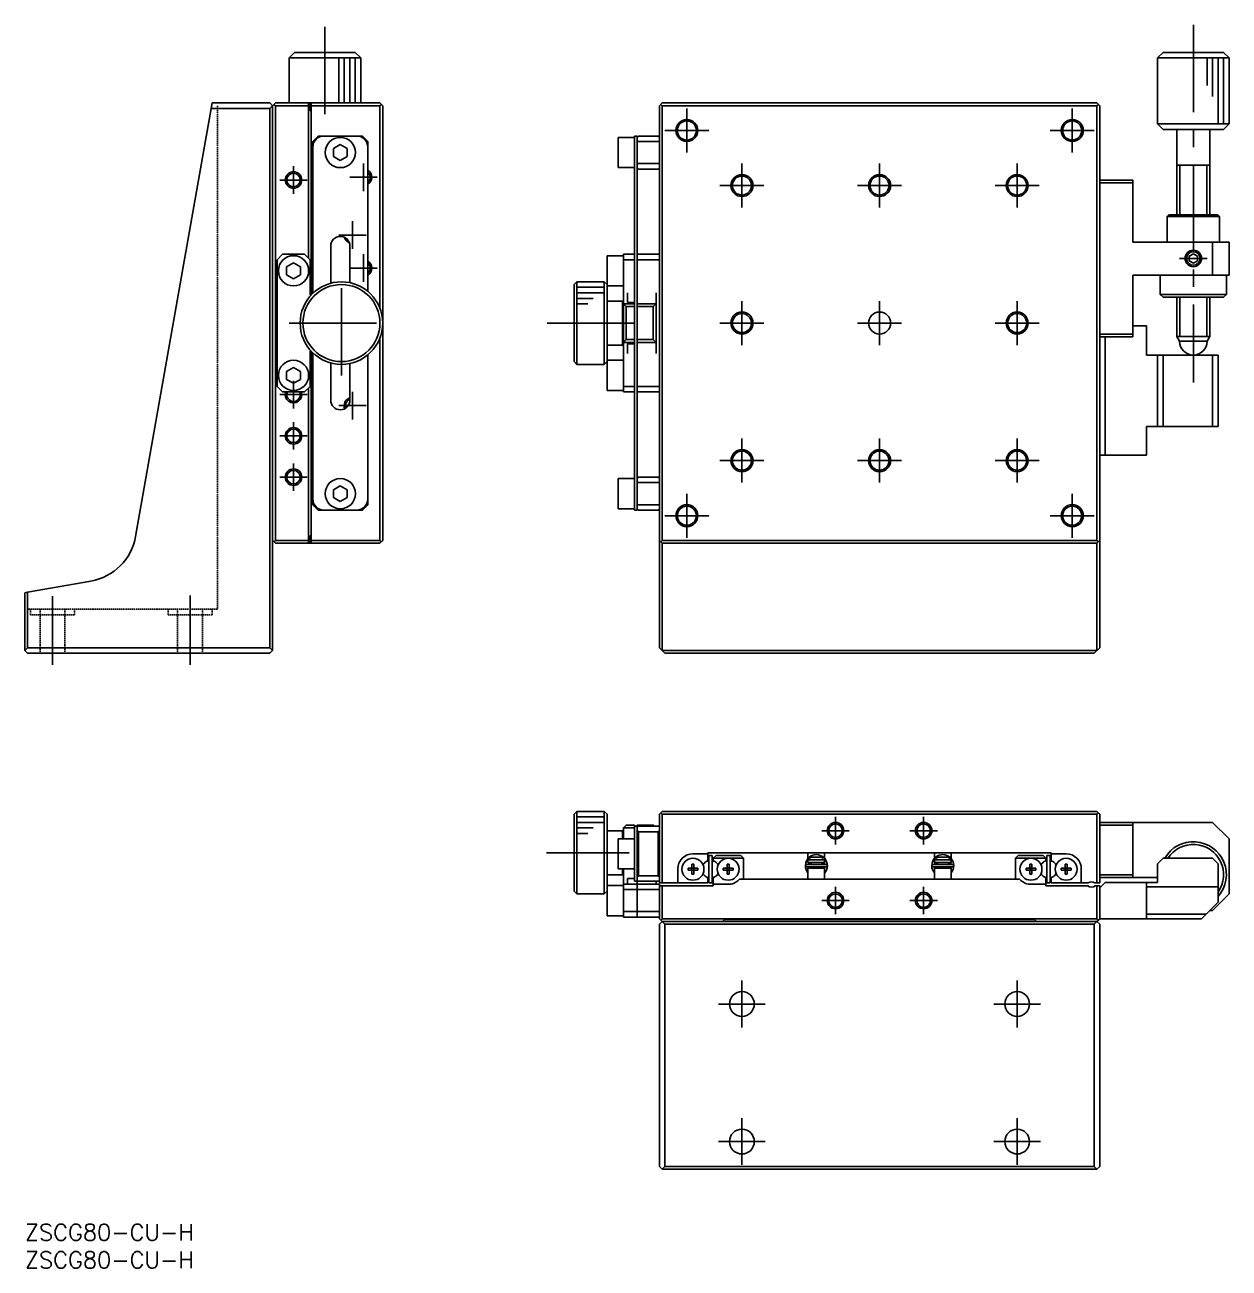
# Model space of a CAD drawing. Extents: x 0 to 486, y -8 to 348.
# Drawn here: x 0 to 218.8, y -8 to 217.9 of the extents above; entities that cross this region are included whole.
import ezdxf

# ---------------------------------------------------------------- set-up
doc = ezdxf.new("R2010")
doc.units = 0
doc.header["$LTSCALE"] = 0.5
doc.linetypes.add('CENTER', pattern=[50.8, 31.75, -6.35, 6.35, -6.35])
doc.linetypes.add('DASHED', pattern=[0.75, 0.5, -0.25])
for name, color, linetype in [('MSM_CENTER', 1, 'CENTER'), ('MSM_CONTINUOUS', 7, 'CONTINUOUS'), ('MSM_DASHED', 4, 'DASHED'), ('MSM_NARROW', 5, 'CONTINUOUS'), ('MSM_PART_NUMBER', 7, 'CONTINUOUS')]:
    doc.layers.add(name, color=color, linetype=linetype)
doc.styles.get("Standard").update_dxf_attribs({"font": 'txt.shx', "height": 1, "bigfont": 'bigfont.shx'})

# ---------------------------------------------------------------- blocks, each defined once
blk = doc.blocks.new('*U2')
at = {"layer": 'MSM_PART_NUMBER'}
blk.add_text('ZSCG80-CU-H', height=3, dxfattribs=at).set_placement((0, -3))
blk = doc.blocks.new('*U3')
at = {"layer": 'MSM_PART_NUMBER'}
blk.add_text('ZSCG80-CU-H', height=3, dxfattribs=at).set_placement((0, -8))

msp = doc.modelspace()

# ---------------------------------------------------------------- linework, layer by layer
at = {"layer": 'MSM_CENTER'}
for p, q in [((54.5, 217.613256), (54.5, 198.75)), ((212.25, 217.95), (212.25, 152.95)), ((120.25, 194.75), (120.25, 202.75)), ((190.25, 194.75), (190.25, 202.75)), ((116.25, 198.75), (124.25, 198.75)), ((186.25, 198.75), (194.25, 198.75)), ((48.8, 187.25), (48.8, 192.25)), ((61.5, 187.75), (61.5, 192.75)), ((130.25, 184.75), (130.25, 192.75)), ((155.25, 184.75), (155.25, 192.75)), ((180.25, 184.75), (180.25, 192.75)), ((59, 190.25), (64, 190.25)), ((46.3, 189.75), (51.3, 189.75)), ((126.25, 188.75), (134.25, 188.75)), ((151.25, 188.75), (159.25, 188.75)), ((176.25, 188.75), (184.25, 188.75)), ((59.5, 177.25), (59.5, 182.25)), ((57, 179.75), (62, 179.75)), ((61.5, 171.25), (61.5, 176.25)), ((209.75, 175.5), (214.75, 175.5)), ((57.5, 154.25), (57.5, 173.25)), ((59, 173.75), (64, 173.75)), ((130.25, 159.75), (130.25, 167.75)), ((155.25, 159.75), (155.25, 167.75)), ((180.25, 159.75), (180.25, 167.75)), ((48, 163.75), (67, 163.75)), ((110.75, 163.75), (94.75, 163.75)), ((126.25, 163.75), (134.25, 163.75)), ((151.25, 163.75), (159.25, 163.75)), ((176.25, 163.75), (184.25, 163.75)), ((48.8, 148.25), (48.8, 153.25)), ((46.3, 150.75), (51.3, 150.75)), ((59.5, 146.25), (59.5, 151.25)), ((57, 148.75), (62, 148.75)), ((48.8, 140.75), (48.8, 145.75)), ((46.3, 143.25), (51.3, 143.25)), ((130.25, 134.75), (130.25, 142.75)), ((155.25, 134.75), (155.25, 142.75)), ((180.25, 134.75), (180.25, 142.75)), ((48.8, 133.25), (48.8, 138.25)), ((126.25, 138.75), (134.25, 138.75)), ((151.25, 138.75), (159.25, 138.75)), ((176.25, 138.75), (184.25, 138.75)), ((46.3, 135.75), (51.3, 135.75)), ((120.25, 124.75), (120.25, 132.75)), ((190.25, 124.75), (190.25, 132.75)), ((116.25, 128.75), (124.25, 128.75)), ((186.25, 128.75), (194.25, 128.75)), ((5, 114.114556), (5, 101.661837)), ((30, 114.224359), (30, 101.661837)), ((147.25, 69), (147.25, 74)), ((163.25, 69), (163.25, 74)), ((144.75, 71.5), (149.75, 71.5)), ((160.75, 71.5), (165.75, 71.5)), ((94.75, 67.5), (109.75, 67.5)), ((147.25, 56.3), (147.25, 61.3)), ((163.25, 56.3), (163.25, 61.3)), ((144.75, 58.8), (149.75, 58.8)), ((160.75, 58.8), (165.75, 58.8)), ((130.25, 35.75), (130.25, 44.25)), ((180.25, 35.75), (180.25, 44.25)), ((126, 40), (134.5, 40)), ((176, 40), (184.5, 40)), ((130.25, 10.75), (130.25, 19.25)), ((180.25, 10.75), (180.25, 19.25)), ((126, 15), (134.5, 15)), ((176, 15), (184.5, 15))]:
    msp.add_line(p, q, dxfattribs=at)
at = {"layer": 'MSM_CONTINUOUS'}
for p, q in [((49, 212.95), (48, 211.95)), ((49, 212.95), (60, 212.95)), ((61, 211.95), (60, 212.95)), ((206.75, 212.95), (205.75, 211.95)), ((206.75, 212.95), (217.75, 212.95)), ((218.75, 211.95), (217.75, 212.95)), ((61, 211.95), (48, 211.95)), ((48, 211.95), (48, 203.75)), ((61, 203.75), (61, 211.95)), ((218.75, 211.95), (205.75, 211.95)), ((205.75, 211.95), (205.75, 199.95)), ((218.75, 199.95), (218.75, 211.95)), ((33.823673, 202.75), (34, 203.75)), ((34, 203.75), (44.5, 203.75)), ((45, 203.25), (44.5, 203.75)), ((44.5, 202.75), (45.5, 203.75)), ((45.25, 203.5), (45.5, 203.25)), ((45.5, 203.75), (64.5, 203.75)), ((51.5, 175.55), (51.5, 203.75)), ((51.8, 203.75), (51.8, 202.35)), ((52, 203.75), (52, 168.84902)), ((64.5, 203.75), (65, 203.25)), ((64.75, 203.5), (64.5, 203.25)), ((115.75, 203.75), (115.25, 203.25)), ((115.75, 203.25), (115.5, 203.5)), ((115.75, 203.75), (194.75, 203.75)), ((195.25, 203.25), (194.75, 203.75)), ((194.75, 203.25), (195, 203.5)), ((20.110244, 124.977281), (33.823673, 202.75)), ((44.5, 202.75), (33.823673, 202.75)), ((44.5, 104.75), (44.5, 202.75)), ((45, 203.25), (45, 104.25)), ((45.5, 203.25), (45.5, 124.25)), ((51.5, 203.25), (45.5, 203.25)), ((52, 202.35), (51.8, 202.35)), ((64.5, 203.25), (52, 203.25)), ((64.5, 166.442582), (64.5, 203.25)), ((65, 203.25), (65, 124.25)), ((115.25, 104.75), (115.25, 203.25)), ((115.75, 203.25), (115.75, 124.25)), ((194.75, 203.25), (115.75, 203.25)), ((194.75, 124.25), (194.75, 203.25)), ((195.25, 203.25), (195.25, 104.75)), ((205.75, 199.95), (218.75, 199.95)), ((205.75, 199.95), (206.75, 198.95)), ((217.75, 198.95), (206.75, 198.95)), ((209.25, 198.95), (209.25, 183.45002)), ((215.25, 183.45002), (215.25, 198.95)), ((217.75, 198.95), (218.75, 199.95)), ((53.1, 197.55), (52.3, 196.75)), ((52.3, 169.154628), (52.3, 196.75)), ((53.1, 197.55), (53.3, 197.75)), ((53.42822, 197.55), (53.1, 197.55)), ((53.3, 197.75), (61.3, 197.75)), ((61.5, 197.55), (61.17178, 197.55)), ((61.3, 197.75), (61.5, 197.55)), ((62.3, 196.75), (61.5, 197.55)), ((62.3, 196.75), (62.3, 169.512812)), ((107.75, 197.5), (107.75, 192)), ((110.75, 197.5), (107.75, 197.5)), ((110.75, 197.75), (111.25, 197.75)), ((110.75, 129.75), (110.75, 197.75)), ((111.45, 197.75), (111.25, 197.55)), ((111.25, 197.75), (111.25, 129.75)), ((115.25, 196.75), (111.25, 196.75)), ((111.45, 197.75), (115.05, 197.75)), ((115.25, 197.55), (115.05, 197.75)), ((56.05, 195.471688), (57.3, 196.193376)), ((56.05, 194.028312), (56.05, 195.471688)), ((58.55, 195.471688), (57.3, 196.193376)), ((58.55, 195.471688), (58.55, 194.028312)), ((57.3, 193.306624), (56.05, 194.028312)), ((57.3, 193.306624), (58.55, 194.028312)), ((111.25, 192.75), (115.25, 192.75)), ((215.250005, 192.45), (209.249995, 192.45)), ((107.75, 192), (110.75, 192)), ((111.25, 191.95), (111.45, 191.75)), ((115.05, 191.75), (111.45, 191.75)), ((115.05, 191.75), (115.25, 191.95)), ((195.25, 189.75), (201.25, 189.75)), ((201.25, 189.25), (195.25, 189.25)), ((201.25, 189.75), (201.25, 178.45)), ((207.8, 183.45), (207.5, 183.15)), ((217, 183.15), (207.5, 183.15)), ((207.5, 183.15), (207.5, 178.45)), ((207.8, 183.45), (216.7, 183.45)), ((217, 183.15), (216.7, 183.45)), ((217, 178.45), (217, 183.15)), ((46.8, 176.25), (45.8, 175.25)), ((46.8, 176.25), (50.8, 176.25)), ((51.8, 175.25), (50.8, 176.25)), ((55.55, 170.992065), (55.55, 177.75)), ((59.05, 177.75), (59.05, 171.088086)), ((108.75, 176.25), (110.75, 176.25)), ((108.75, 151.25), (108.75, 176.25)), ((111.25, 176.25), (115.25, 176.25)), ((201.25, 178.45), (218.75, 178.45)), ((211.5, 175.933013), (212.25, 176.366026)), ((212.25, 176.366026), (213, 175.933013)), ((215.75, 172.45), (215.75, 178.45)), ((218.75, 178.45), (218.75, 172.45)), ((45.8, 152.25), (45.8, 175.25)), ((47.55, 173.971688), (48.8, 174.693376)), ((48.8, 174.693376), (50.05, 173.971688)), ((51.8, 169.25), (51.8, 175.25)), ((105.75, 176), (105.75, 151.5)), ((108.75, 176), (105.75, 176)), ((110.75, 175.25), (108.75, 175.25)), ((115.25, 175.25), (111.25, 175.25)), ((211.5, 175.066988), (211.5, 175.933013)), ((212.25, 174.633975), (211.5, 175.066988)), ((213, 175.066988), (212.25, 174.633975)), ((213, 175.933013), (213, 175.066988)), ((47.55, 172.528312), (47.55, 173.971688)), ((48.8, 171.806624), (47.55, 172.528312)), ((48.8, 171.806624), (50.05, 172.528312)), ((50.05, 173.971688), (50.05, 172.528312)), ((218.75, 172.45), (201.25, 172.45)), ((201.25, 172.45), (201.25, 161.25)), ((206.25, 172.45), (206.25, 168.95)), ((218.25, 168.95), (218.25, 172.45)), ((100.25, 171.25), (99.75, 170.75)), ((99.75, 156.75), (99.75, 170.75)), ((100.25, 171.25), (100.25, 156.25)), ((105.25, 171.25), (100.25, 171.25)), ((105.25, 156.25), (105.25, 171.25)), ((105.75, 170.75), (105.25, 171.25)), ((105.75, 170.5), (108.75, 170.5)), ((108.55, 167.75), (105.75, 167.75)), ((108.55, 159.75), (108.55, 167.75)), ((108.75, 167.55), (108.55, 167.75)), ((108.75, 167.25), (109.25, 166.75)), ((108.75, 167.25), (110.75, 167.25)), ((109.45, 169.25), (109.45, 167.517949)), ((110.75, 167.517949), (109.45, 167.517949)), ((111.25, 167.25), (114.65, 167.25)), ((114.15, 166.75), (114.65, 167.25)), ((114.65, 169.25), (114.65, 158.25)), ((206.25, 168.95), (218.25, 168.95)), ((206.25, 168.95), (206.75, 168.45)), ((217.75, 168.45), (206.75, 168.45)), ((209.25, 168.449981), (209.25, 161.316026)), ((215.25, 161.316026), (215.25, 168.449981)), ((217.75, 168.45), (218.25, 168.95)), ((109.25, 166.75), (109.25, 160.75)), ((110.75, 166.75), (109.25, 166.75)), ((114.15, 166.75), (111.25, 166.75)), ((114.15, 160.75), (114.15, 166.75)), ((201.25, 163.25), (203.75, 163.25)), ((203.75, 163.25), (203.75, 157.95)), ((64.5, 124.25), (64.5, 161.057418)), ((108.75, 160.25), (109.25, 160.75)), ((109.25, 160.75), (110.75, 160.75)), ((111.25, 160.75), (114.15, 160.75)), ((114.15, 160.75), (114.65, 160.25)), ((195.25, 161.75), (201.25, 161.75)), ((201.25, 161.25), (195.25, 161.25)), ((196.25, 161.25), (196.25, 139.75)), ((209.25, 161.316026), (215.25, 161.316026)), ((209.25, 161.316026), (209.75, 160.45)), ((214.75, 160.45), (209.75, 160.45)), ((214.75, 160.45), (215.25, 161.316026)), ((51.8, 152.25), (51.8, 158.25)), ((52, 123.75), (52, 158.65098)), ((52.3, 130.75), (52.3, 158.345372)), ((105.75, 159.75), (108.55, 159.75)), ((108.55, 159.75), (108.75, 159.95)), ((110.75, 160.25), (108.75, 160.25)), ((109.45, 159.982051), (110.75, 159.982051)), ((109.45, 159.982051), (109.45, 158.25)), ((114.65, 160.25), (111.25, 160.25)), ((55.55, 149.75), (55.55, 156.507935)), ((59.05, 156.411914), (59.05, 149.75)), ((62.3, 157.987188), (62.3, 130.75)), ((99.75, 156.75), (100.25, 156.25)), ((100.25, 156.25), (105.25, 156.25)), ((105.25, 156.25), (105.75, 156.75)), ((108.75, 157), (105.75, 157)), ((203.75, 157.95), (216.75, 157.95)), ((205.75, 144.95), (205.75, 157.95)), ((206.75, 157.95), (206.75, 144.95)), ((215.75, 144.95), (215.75, 157.95)), ((216.75, 157.95), (216.75, 144.95)), ((47.55, 154.971688), (48.8, 155.693376)), ((47.55, 153.528312), (47.55, 154.971688)), ((48.8, 155.693376), (50.05, 154.971688)), ((50.05, 154.971688), (50.05, 153.528312)), ((45.8, 152.25), (46.8, 151.25)), ((48.8, 152.806624), (47.55, 153.528312)), ((50.05, 153.528312), (48.8, 152.806624)), ((50.8, 151.25), (51.8, 152.25)), ((51.5, 151.95), (51.5, 123.75)), ((105.75, 151.5), (108.75, 151.5)), ((108.75, 152.25), (110.75, 152.25)), ((111.25, 152.25), (115.25, 152.25)), ((50.8, 151.25), (46.8, 151.25)), ((110.75, 151.25), (108.75, 151.25)), ((115.25, 151.25), (111.25, 151.25)), ((203.75, 144.95), (203.75, 139.75)), ((216.75, 144.95), (203.75, 144.95)), ((203.75, 139.75), (195.25, 139.75)), ((111.45, 135.75), (111.25, 135.55)), ((111.45, 135.75), (115.05, 135.75)), ((115.25, 135.55), (115.05, 135.75)), ((56.05, 133.471688), (57.3, 134.193376)), ((56.05, 132.028312), (56.05, 133.471688)), ((58.55, 133.471688), (57.3, 134.193376)), ((58.55, 133.471688), (58.55, 132.028312)), ((107.75, 135.5), (107.75, 130)), ((110.75, 135.5), (107.75, 135.5)), ((115.25, 134.75), (111.25, 134.75)), ((57.3, 131.306624), (56.05, 132.028312)), ((57.3, 131.306624), (58.55, 132.028312)), ((52.3, 130.75), (53.1, 129.95)), ((53.1, 129.95), (53.42822, 129.95)), ((53.3, 129.75), (53.1, 129.95)), ((61.3, 129.75), (53.3, 129.75)), ((61.17178, 129.95), (61.5, 129.95)), ((61.5, 129.95), (61.3, 129.75)), ((61.5, 129.95), (62.3, 130.75)), ((107.75, 130), (110.75, 130)), ((111.25, 129.75), (110.75, 129.75)), ((111.25, 130.75), (115.25, 130.75)), ((111.25, 129.95), (111.45, 129.75)), ((115.05, 129.75), (111.45, 129.75)), ((115.05, 129.75), (115.25, 129.95)), ((51.8, 123.75), (51.8, 125.15)), ((52, 125.15), (51.8, 125.15)), ((45.5, 123.75), (45, 124.25)), ((45.5, 124.25), (45.25, 124)), ((45.5, 124.25), (51.5, 124.25)), ((64.5, 123.75), (45.5, 123.75)), ((52, 124.25), (64.5, 124.25)), ((64.5, 124.25), (64.75, 124)), ((65, 124.25), (64.5, 123.75)), ((115.25, 124.25), (115.75, 123.75)), ((115.5, 124), (115.75, 124.25)), ((115.75, 124.25), (194.75, 124.25)), ((194.75, 123.75), (115.75, 123.75)), ((115.75, 123.75), (115.75, 104.25)), ((195, 124), (194.75, 124.25)), ((194.75, 123.75), (195.25, 124.25)), ((194.75, 104.25), (194.75, 123.75)), ((0.5, 114.838163), (11.998649, 116.865685)), ((0, 114.75), (0.5, 114.838163)), ((0, 104.25), (0, 114.75)), ((0.5, 114.838163), (0.5, 104.75)), ((0.5, 104.75), (0, 104.25)), ((0, 104.25), (0.5, 103.75)), ((0.5, 104.75), (44.5, 104.75)), ((45, 104.25), (44.5, 104.75)), ((44.5, 103.75), (45, 104.25)), ((116.25, 103.75), (115.25, 104.75)), ((115.75, 104.25), (194.75, 104.25)), ((195.25, 104.75), (194.25, 103.75)), ((44.5, 103.75), (0.5, 103.75)), ((194.25, 103.75), (116.25, 103.75)), ((100.25, 75), (99.75, 74.5)), ((100.25, 75), (100.25, 60)), ((105.25, 75), (100.25, 75)), ((105.25, 60), (105.25, 75)), ((105.75, 74.5), (105.25, 75)), ((115.25, 74.5), (115.75, 75)), ((115.5, 74.75), (115.75, 74.5)), ((115.75, 75), (194.75, 75)), ((195.25, 74.5), (194.75, 75)), ((194.75, 74.5), (195, 74.75)), ((99.75, 60.5), (99.75, 74.5)), ((105.75, 74.5), (105.75, 56.05)), ((108.75, 72), (109.25, 72.5)), ((109.25, 72.5), (110.75, 72.5)), ((110.75, 62.3), (110.75, 72.5)), ((111.25, 72.5), (111.25, 55.8)), ((111.25, 72.5), (114.15, 72.5)), ((114.15, 72.5), (114.35, 72.3)), ((115.25, 62), (115.25, 74.5)), ((115.75, 74.5), (115.75, 62)), ((194.75, 74.5), (115.75, 74.5)), ((194.75, 62), (194.75, 74.5)), ((195.25, 74.5), (195.25, 62)), ((195.25, 73), (215.75, 73)), ((201.25, 72.5), (195.25, 72.5)), ((201.25, 73), (201.25, 63)), ((218.75, 70), (215.75, 73)), ((108.55, 71.5), (105.75, 71.5)), ((107.75, 70.05), (107.75, 64.55)), ((110.75, 70.05), (107.75, 70.05)), ((108.55, 70.05), (108.55, 71.5)), ((108.75, 71.3), (108.55, 71.5)), ((110.75, 72), (108.75, 72)), ((108.75, 70.05), (108.75, 72)), ((110.75, 72.3), (115.25, 72.3)), ((111.25, 71.5), (111.45, 71.3)), ((111.45, 71.3), (111.45, 63.3)), ((115.05, 71.3), (111.45, 71.3)), ((115.05, 71.3), (115.25, 71.5)), ((115.05, 63.3), (115.05, 71.3)), ((218.75, 70), (218.75, 60)), ((124.05, 67.3), (121.35, 67.3)), ((123.75625, 65.874815), (124.05, 66.044412)), ((124.05, 67.5), (186.45, 67.5)), ((124.05, 66.044412), (124.05, 67.5)), ((124.25, 62), (124.25, 67)), ((124.85, 67), (124.25, 67)), ((124.85, 62), (124.85, 67)), ((124.850002, 66.15), (124.850002, 62.85)), ((125.05, 66.5), (125.55, 67)), ((125.05, 66.5), (125.05, 66.044412)), ((130.55, 66.5), (125.05, 66.5)), ((125.05, 66.044412), (125.34375, 65.874815)), ((125.55, 67), (130.05, 67)), ((130.05, 67), (130.55, 66.5)), ((130.55, 62.7), (130.55, 66.5)), ((141.904587, 65.865409), (141.770838, 65.174163)), ((141.869677, 65.676034), (141.86882, 65.640295)), ((141.86882, 65.640295), (141.869748, 65.604558)), ((141.872318, 65.711689), (141.869677, 65.676034)), ((141.869748, 65.604558), (141.87246, 65.56891)), ((141.876738, 65.747172), (141.872318, 65.711689)), ((141.87246, 65.56891), (141.876949, 65.53344)), ((141.882925, 65.782397), (141.876738, 65.747172)), ((141.876949, 65.53344), (141.883205, 65.498233)), ((141.890866, 65.817276), (141.882925, 65.782397)), ((141.900541, 65.851725), (141.890866, 65.817276)), ((141.911927, 65.885656), (141.900541, 65.851725)), ((141.924264, 65.917243), (141.911927, 65.885656)), ((141.929091, 65.92602), (141.920799, 65.906149)), ((141.924761, 65.918096), (141.924264, 65.917243)), ((141.930146, 65.920714), (141.924761, 65.918096)), ((141.929068, 65.926138), (142.185626, 65.84982)), ((141.94359, 65.959366), (141.929091, 65.92602)), ((141.934841, 65.921198), (141.930146, 65.920714)), ((141.940811, 65.921094), (141.934841, 65.921198)), ((141.948017, 65.920404), (141.940811, 65.921094)), ((141.956412, 65.919132), (141.948017, 65.920404)), ((141.965942, 65.917287), (141.956412, 65.919132)), ((141.976546, 65.914879), (141.965942, 65.917287)), ((141.988154, 65.911926), (141.976546, 65.914879)), ((142.000691, 65.908446), (141.988154, 65.911926)), ((142.014077, 65.904461), (142.000691, 65.908446)), ((142.028225, 65.899997), (142.014077, 65.904461)), ((142.043043, 65.895084), (142.028225, 65.899997)), ((142.058436, 65.889752), (142.043043, 65.895084)), ((142.074304, 65.884037), (142.058436, 65.889752)), ((142.090544, 65.877975), (142.074304, 65.884037)), ((142.107051, 65.871606), (142.090544, 65.877975)), ((142.123718, 65.86497), (142.107051, 65.871606)), ((142.140439, 65.858112), (142.123718, 65.86497)), ((142.157103, 65.851074), (142.140439, 65.858112)), ((142.173605, 65.843903), (142.157103, 65.851074)), ((142.189836, 65.836645), (142.173605, 65.843903)), ((142.185626, 65.84982), (142.250019, 65.81864)), ((142.205692, 65.829347), (142.189836, 65.836645)), ((142.22107, 65.822056), (142.205692, 65.829347)), ((142.235872, 65.81482), (142.22107, 65.822056)), ((142.25, 65.807684), (142.235872, 65.81482)), ((142.25, 67.5), (142.25, 66.444331)), ((145.25, 66.2), (142.25, 66.2)), ((142.25, 66.2), (142.25, 65.7)), ((142.25, 65.7), (145.25, 65.7)), ((142.304317, 66.2), (142.833485, 66.7)), ((142.318851, 65.645132), (142.319413, 65.658754)), ((142.318989, 65.631503), (142.318851, 65.645132)), ((142.319826, 65.617903), (142.318989, 65.631503)), ((142.319413, 65.658754), (142.320673, 65.672332)), ((142.321358, 65.60437), (142.319826, 65.617903)), ((142.320673, 65.672332), (142.322628, 65.685829)), ((142.32358, 65.590938), (142.321358, 65.60437)), ((142.322628, 65.685829), (142.325273, 65.699208)), ((142.326483, 65.577644), (142.32358, 65.590938)), ((142.325273, 65.699208), (142.325453, 65.700004)), ((142.33006, 65.564523), (142.326483, 65.577644)), ((142.334297, 65.551608), (142.33006, 65.564523)), ((142.339183, 65.538932), (142.334297, 65.551608)), ((142.344701, 65.526528), (142.339183, 65.538932)), ((142.350835, 65.514425), (142.344701, 65.526528)), ((142.75, 65.7), (142.75, 65.370506)), ((142.833485, 66.7), (144.666515, 66.7)), ((144.666515, 66.7), (145.195683, 66.2)), ((144.75, 65.370506), (144.75, 65.7)), ((145.196237, 65.531264), (145.190314, 65.518997)), ((145.201531, 65.54382), (145.196237, 65.531264)), ((145.20618, 65.556634), (145.201531, 65.54382)), ((145.210171, 65.569671), (145.20618, 65.556634)), ((145.213491, 65.582897), (145.210171, 65.569671)), ((145.213286, 65.700016), (145.215139, 65.69119)), ((145.21613, 65.596277), (145.213491, 65.582897)), ((145.215139, 65.69119), (145.217368, 65.677754)), ((145.21808, 65.609775), (145.21613, 65.596277)), ((145.217368, 65.677754), (145.218907, 65.664216)), ((145.217546, 65.700031), (145.303989, 65.370523)), ((145.219335, 65.623354), (145.21808, 65.609775)), ((145.218907, 65.664216), (145.219749, 65.650612)), ((145.219892, 65.636979), (145.219335, 65.623354)), ((145.219749, 65.650612), (145.219892, 65.636979)), ((145.25, 66.488251), (145.25, 67.5)), ((145.25, 65.7), (145.25, 66.2)), ((145.613551, 65.916771), (145.600598, 65.947029)), ((145.635113, 65.8615), (145.614478, 65.917243)), ((164.866904, 65.874638), (164.733155, 65.183391)), ((164.831993, 65.685263), (164.831136, 65.649523)), ((164.831136, 65.649523), (164.832065, 65.613786)), ((164.834635, 65.720918), (164.831993, 65.685263)), ((164.832065, 65.613786), (164.834777, 65.578139)), ((164.839054, 65.756401), (164.834635, 65.720918)), ((164.834777, 65.578139), (164.839266, 65.542669)), ((164.845242, 65.791625), (164.839054, 65.756401)), ((164.839266, 65.542669), (164.845521, 65.507462)), ((164.853182, 65.826504), (164.845242, 65.791625)), ((164.862857, 65.860953), (164.853182, 65.826504)), ((164.874243, 65.894885), (164.862857, 65.860953)), ((164.88658, 65.926472), (164.874243, 65.894885)), ((164.887077, 65.927325), (164.88658, 65.926472)), ((164.892664, 65.92998), (164.887077, 65.927325)), ((164.905907, 65.968594), (164.88875, 65.928946)), ((164.891385, 65.935367), (165.147942, 65.859048)), ((164.897226, 65.930428), (164.892664, 65.92998)), ((164.90297, 65.930332), (164.897226, 65.930428)), ((164.909862, 65.929691), (164.90297, 65.930332)), ((164.91786, 65.92851), (164.909862, 65.929691)), ((164.926916, 65.926796), (164.91786, 65.92851)), ((164.936976, 65.924559), (164.926916, 65.926796)), ((164.94798, 65.921812), (164.936976, 65.924559)), ((164.959861, 65.918573), (164.94798, 65.921812)), ((164.972548, 65.91486), (164.959861, 65.918573)), ((164.985965, 65.910695), (164.972548, 65.91486)), ((165.000032, 65.906105), (164.985965, 65.910695)), ((165.014663, 65.901116), (165.000032, 65.906105)), ((165.029772, 65.895758), (165.014663, 65.901116)), ((165.045268, 65.890063), (165.029772, 65.895758)), ((165.061057, 65.884067), (165.045268, 65.890063)), ((165.077044, 65.877803), (165.061057, 65.884067)), ((165.093135, 65.871311), (165.077044, 65.877803)), ((165.109232, 65.864629), (165.093135, 65.871311)), ((165.125238, 65.857798), (165.109232, 65.864629)), ((165.141058, 65.850857), (165.125238, 65.857798)), ((165.156596, 65.84385), (165.141058, 65.850857)), ((165.147942, 65.859048), (165.250019, 65.80691)), ((165.17176, 65.836817), (165.156596, 65.84385)), ((165.186457, 65.829802), (165.17176, 65.836817)), ((165.200601, 65.822846), (165.186457, 65.829802)), ((165.214106, 65.815991), (165.200601, 65.822846)), ((165.226892, 65.809279), (165.214106, 65.815991)), ((165.23888, 65.802748), (165.226892, 65.809279)), ((165.25, 65.79644), (165.23888, 65.802748)), ((165.25, 67.5), (165.25, 66.496318)), ((168.25, 66.2), (165.25, 66.2)), ((165.25, 66.2), (165.25, 65.7)), ((165.25, 65.7), (168.25, 65.7)), ((165.281168, 65.654361), (165.281729, 65.667983)), ((165.281306, 65.640732), (165.281168, 65.654361)), ((165.282143, 65.627132), (165.281306, 65.640732)), ((165.281729, 65.667983), (165.282989, 65.68156)), ((165.283674, 65.613598), (165.282143, 65.627132)), ((165.282989, 65.68156), (165.284945, 65.695057)), ((165.285896, 65.600167), (165.283674, 65.613598)), ((165.284945, 65.695057), (165.285842, 65.700015)), ((165.2888, 65.586873), (165.285896, 65.600167)), ((165.292376, 65.573751), (165.2888, 65.586873)), ((165.296614, 65.560836), (165.292376, 65.573751)), ((165.301499, 65.548161), (165.296614, 65.560836)), ((165.307017, 65.535756), (165.301499, 65.548161)), ((165.304317, 66.2), (165.833485, 66.7)), ((165.313152, 65.523654), (165.307017, 65.535756)), ((165.75, 65.7), (165.75, 65.379734)), ((165.833485, 66.7), (167.666515, 66.7)), ((167.666515, 66.7), (168.195683, 66.2)), ((167.75, 65.379734), (167.75, 65.7)), ((168.152631, 65.528226), (168.146097, 65.516279)), ((168.158553, 65.540493), (168.152631, 65.528226)), ((168.163847, 65.553049), (168.158553, 65.540493)), ((168.168497, 65.565862), (168.163847, 65.553049)), ((168.172487, 65.578899), (168.168497, 65.565862)), ((168.175807, 65.592125), (168.172487, 65.578899)), ((168.178446, 65.605505), (168.175807, 65.592125)), ((168.177536, 65.700002), (168.179685, 65.686982)), ((168.180396, 65.619003), (168.178446, 65.605505)), ((168.179685, 65.686982), (168.181223, 65.673444)), ((168.181652, 65.632583), (168.180396, 65.619003)), ((168.181223, 65.673444), (168.182065, 65.65984)), ((168.182208, 65.646208), (168.181652, 65.632583)), ((168.182065, 65.65984), (168.182208, 65.646208)), ((168.183344, 65.700086), (168.266306, 65.379752)), ((168.25, 66.454798), (168.25, 67.5)), ((168.25, 65.7), (168.25, 66.2)), ((168.575868, 65.926), (168.562915, 65.956258)), ((168.57259, 65.931506), (168.572019, 65.935138)), ((168.59743, 65.870729), (168.576795, 65.926472)), ((179.95, 66.5), (180.45, 67)), ((179.95, 62.7), (179.95, 66.5)), ((185.45, 66.5), (179.95, 66.5)), ((180.45, 67), (184.95, 67)), ((184.95, 67), (185.45, 66.5)), ((185.45, 66.044412), (185.15625, 65.874815)), ((185.45, 66.5), (185.45, 66.044412)), ((185.649998, 66.15), (185.649998, 62.85)), ((185.65, 62), (185.65, 67)), ((185.65, 67), (186.25, 67)), ((186.25, 62), (186.25, 67)), ((186.45, 66.044412), (186.45, 67.5)), ((186.45, 67.3), (189.15, 67.3)), ((186.74375, 65.874815), (186.45, 66.044412)), ((206.75, 66.5), (205.75, 65.5)), ((206.75, 66.5), (215.75, 66.5)), ((216.75, 65.5), (215.75, 66.5)), ((105.75, 63.5), (108.55, 63.5)), ((107.75, 64.55), (110.75, 64.55)), ((108.55, 63.5), (108.55, 64.55)), ((108.55, 63.5), (108.75, 63.7)), ((108.75, 55.8), (108.75, 64.55)), ((111.45, 63.3), (111.25, 63.1)), ((111.45, 63.3), (115.05, 63.3)), ((115.25, 63.1), (115.05, 63.3)), ((118.6, 64.55), (118.6, 62)), ((120.463639, 64.32), (120.463639, 64.68)), ((120.463639, 64.68), (121.17, 64.68)), ((121.17, 64.32), (120.463639, 64.32)), ((121.17, 65.386361), (121.53, 65.386361)), ((121.17, 64.68), (121.17, 65.386361)), ((121.180372, 64.669628), (121.17, 64.68)), ((121.180372, 64.330372), (121.17, 64.32)), ((121.17, 63.613639), (121.17, 64.32)), ((121.53, 63.613639), (121.17, 63.613639)), ((121.180372, 64.330372), (121.180372, 64.669628)), ((121.180372, 64.669628), (121.519628, 64.669628)), ((121.519628, 64.330372), (121.180372, 64.330372)), ((121.519628, 64.669628), (121.53, 64.68)), ((121.519628, 64.669628), (121.519628, 64.330372)), ((121.519628, 64.330372), (121.53, 64.32)), ((121.53, 65.386361), (121.53, 64.68)), ((121.53, 64.68), (122.236361, 64.68)), ((121.53, 64.32), (121.53, 63.613639)), ((122.236361, 64.32), (121.53, 64.32)), ((122.236361, 64.68), (122.236361, 64.32)), ((126.863639, 64.32), (126.863639, 64.68)), ((126.863639, 64.68), (127.57, 64.68)), ((127.57, 64.32), (126.863639, 64.32)), ((127.57, 65.386361), (127.93, 65.386361)), ((127.57, 64.68), (127.57, 65.386361)), ((127.580372, 64.669628), (127.57, 64.68)), ((127.580372, 64.330372), (127.57, 64.32)), ((127.57, 63.613639), (127.57, 64.32)), ((127.93, 63.613639), (127.57, 63.613639)), ((127.580372, 64.330372), (127.580372, 64.669628)), ((127.580372, 64.669628), (127.919628, 64.669628)), ((127.919628, 64.330372), (127.580372, 64.330372)), ((127.919628, 64.669628), (127.93, 64.68)), ((127.919628, 64.669628), (127.919628, 64.330372)), ((127.919628, 64.330372), (127.93, 64.32)), ((127.93, 65.386361), (127.93, 64.68)), ((127.93, 64.68), (128.636361, 64.68)), ((127.93, 64.32), (127.93, 63.613639)), ((128.636361, 64.32), (127.93, 64.32)), ((128.636361, 64.68), (128.636361, 64.32)), ((141.883205, 65.498233), (141.891211, 65.463376)), ((141.891211, 65.463376), (141.900948, 65.428954)), ((141.900948, 65.428954), (141.912394, 65.395051)), ((141.912394, 65.395051), (141.925521, 65.36175)), ((141.925521, 65.36175), (141.926299, 65.359919)), ((145.544371, 65.370506), (141.994371, 65.370506)), ((141.994371, 64.920506), (145.544371, 64.920506)), ((142.283984, 64.699949), (142.234766, 64.920454)), ((145.25, 64.7), (142.25, 64.7)), ((142.25, 64.7), (142.25, 62.7)), ((142.357568, 65.502655), (142.350835, 65.514425)), ((142.364879, 65.491244), (142.357568, 65.502655)), ((142.358855, 65.5), (142.75, 65.5)), ((142.372749, 65.48022), (142.364879, 65.491244)), ((142.381155, 65.469609), (142.372749, 65.48022)), ((142.390075, 65.459434), (142.381155, 65.469609)), ((142.399484, 65.44972), (142.390075, 65.459434)), ((142.409359, 65.440487), (142.399484, 65.44972)), ((142.419673, 65.431756), (142.409359, 65.440487)), ((142.4304, 65.423546), (142.419673, 65.431756)), ((142.441515, 65.415875), (142.4304, 65.423546)), ((142.452988, 65.408759), (142.441515, 65.415875)), ((142.464794, 65.402213), (142.452988, 65.408759)), ((142.476902, 65.396251), (142.464794, 65.402213)), ((142.489284, 65.390885), (142.476902, 65.396251)), ((142.501911, 65.386126), (142.489284, 65.390885)), ((142.514753, 65.381986), (142.501911, 65.386126)), ((142.527781, 65.378471), (142.514753, 65.381986)), ((142.540963, 65.37559), (142.527781, 65.378471)), ((142.554271, 65.373349), (142.540963, 65.37559)), ((142.567672, 65.371752), (142.554271, 65.373349)), ((142.581137, 65.370804), (142.567672, 65.371752)), ((142.593923, 65.370506), (142.581137, 65.370804)), ((142.75, 64.920506), (142.75, 64.7)), ((144.75, 65.5), (145.179668, 65.5)), ((144.75, 64.7), (144.75, 64.920506)), ((144.948374, 65.37053), (144.944819, 65.370506)), ((144.961866, 65.371034), (144.948374, 65.37053)), ((144.97532, 65.372188), (144.961866, 65.371034)), ((144.988706, 65.373991), (144.97532, 65.372188)), ((145.001993, 65.376439), (144.988706, 65.373991)), ((145.01515, 65.379527), (145.001993, 65.376439)), ((145.028145, 65.383251), (145.01515, 65.379527)), ((145.040949, 65.387602), (145.028145, 65.383251)), ((145.053531, 65.392571), (145.040949, 65.387602)), ((145.065862, 65.39815), (145.053531, 65.392571)), ((145.07791, 65.404326), (145.065862, 65.39815)), ((145.089646, 65.411087), (145.07791, 65.404326)), ((145.101043, 65.418419), (145.089646, 65.411087)), ((145.11207, 65.426305), (145.101043, 65.418419)), ((145.1227, 65.434731), (145.11207, 65.426305)), ((145.132905, 65.443676), (145.1227, 65.434731)), ((145.142659, 65.453121), (145.132905, 65.443676)), ((145.151935, 65.463045), (145.142659, 65.453121)), ((145.160709, 65.473425), (145.151935, 65.463045)), ((145.168957, 65.484236), (145.160709, 65.473425)), ((145.176654, 65.495454), (145.168957, 65.484236)), ((145.18378, 65.50705), (145.176654, 65.495454)), ((145.190314, 65.518997), (145.18378, 65.50705)), ((145.25, 62.7), (145.25, 64.7)), ((145.254844, 64.699831), (145.250234, 64.684677)), ((145.303663, 64.920452), (145.254844, 64.699831)), ((164.845521, 65.507462), (164.853527, 65.472605)), ((164.853527, 65.472605), (164.863265, 65.438183)), ((164.863265, 65.438183), (164.87471, 65.404279)), ((164.87471, 65.404279), (164.887837, 65.370978)), ((164.887837, 65.370978), (164.888615, 65.369147)), ((168.506687, 65.379734), (164.956687, 65.379734)), ((164.956687, 64.929734), (168.506687, 64.929734)), ((165.249169, 64.699754), (165.197082, 64.929682)), ((168.25, 64.7), (165.25, 64.7)), ((165.25, 64.7), (165.25, 62.7)), ((165.319884, 65.511883), (165.313152, 65.523654)), ((165.327196, 65.500473), (165.319884, 65.511883)), ((165.335066, 65.489449), (165.327196, 65.500473)), ((165.327276, 65.5), (165.75, 65.5)), ((165.343472, 65.478837), (165.335066, 65.489449)), ((165.352391, 65.468663), (165.343472, 65.478837)), ((165.3618, 65.458949), (165.352391, 65.468663)), ((165.371675, 65.449716), (165.3618, 65.458949)), ((165.381989, 65.440985), (165.371675, 65.449716)), ((165.392717, 65.432775), (165.381989, 65.440985)), ((165.403831, 65.425104), (165.392717, 65.432775)), ((165.415305, 65.417987), (165.403831, 65.425104)), ((165.42711, 65.411441), (165.415305, 65.417987)), ((165.439218, 65.405479), (165.42711, 65.411441)), ((165.4516, 65.400113), (165.439218, 65.405479)), ((165.464227, 65.395355), (165.4516, 65.400113)), ((165.477069, 65.391214), (165.464227, 65.395355)), ((165.490097, 65.3877), (165.477069, 65.391214)), ((165.50328, 65.384819), (165.490097, 65.3877)), ((165.516587, 65.382577), (165.50328, 65.384819)), ((165.529989, 65.380981), (165.516587, 65.382577)), ((165.543453, 65.380033), (165.529989, 65.380981)), ((165.556239, 65.379734), (165.543453, 65.380033)), ((165.75, 64.929734), (165.75, 64.7)), ((167.75, 65.5), (168.136232, 65.5)), ((167.75, 64.7), (167.75, 64.929734)), ((167.910691, 65.379758), (167.907136, 65.379734)), ((167.924182, 65.380262), (167.910691, 65.379758)), ((167.937637, 65.381416), (167.924182, 65.380262)), ((167.951023, 65.383219), (167.937637, 65.381416)), ((167.964309, 65.385667), (167.951023, 65.383219)), ((167.977466, 65.388756), (167.964309, 65.385667)), ((167.990462, 65.392479), (167.977466, 65.388756)), ((168.003266, 65.39683), (167.990462, 65.392479)), ((168.015848, 65.4018), (168.003266, 65.39683)), ((168.028178, 65.407378), (168.015848, 65.4018)), ((168.040226, 65.413554), (168.028178, 65.407378)), ((168.051963, 65.420315), (168.040226, 65.413554)), ((168.063359, 65.427647), (168.051963, 65.420315)), ((168.074386, 65.435534), (168.063359, 65.427647)), ((168.085016, 65.443959), (168.074386, 65.435534)), ((168.095222, 65.452904), (168.085016, 65.443959)), ((168.104975, 65.46235), (168.095222, 65.452904)), ((168.114252, 65.472274), (168.104975, 65.46235)), ((168.123026, 65.482653), (168.114252, 65.472274)), ((168.131273, 65.493465), (168.123026, 65.482653)), ((168.138971, 65.504682), (168.131273, 65.493465)), ((168.146097, 65.516279), (168.138971, 65.504682)), ((168.265979, 64.92968), (168.214396, 64.699908)), ((168.25, 62.7), (168.25, 64.7)), ((181.863639, 64.32), (181.863639, 64.68)), ((181.863639, 64.68), (182.57, 64.68)), ((182.57, 64.32), (181.863639, 64.32)), ((182.57, 65.386361), (182.93, 65.386361)), ((182.57, 64.68), (182.57, 65.386361)), ((182.580372, 64.669628), (182.57, 64.68)), ((182.580372, 64.330372), (182.57, 64.32)), ((182.57, 63.613639), (182.57, 64.32)), ((182.93, 63.613639), (182.57, 63.613639)), ((182.580372, 64.330372), (182.580372, 64.669628)), ((182.580372, 64.669628), (182.919628, 64.669628)), ((182.919628, 64.330372), (182.580372, 64.330372)), ((182.919628, 64.669628), (182.93, 64.68)), ((182.919628, 64.669628), (182.919628, 64.330372)), ((182.919628, 64.330372), (182.93, 64.32)), ((182.93, 65.386361), (182.93, 64.68)), ((183.636361, 64.68), (182.93, 64.68)), ((182.93, 64.32), (182.93, 63.613639)), ((183.636361, 64.32), (182.93, 64.32)), ((183.636361, 64.68), (183.636361, 64.32)), ((188.263639, 64.68), (188.97, 64.68)), ((188.263639, 64.32), (188.263639, 64.68)), ((188.97, 64.32), (188.263639, 64.32)), ((188.97, 65.386361), (189.33, 65.386361)), ((188.97, 64.68), (188.97, 65.386361)), ((188.980372, 64.669628), (188.97, 64.68)), ((188.980372, 64.330372), (188.97, 64.32)), ((188.97, 63.613639), (188.97, 64.32)), ((189.33, 63.613639), (188.97, 63.613639)), ((188.980372, 64.330372), (188.980372, 64.669628)), ((188.980372, 64.669628), (189.319628, 64.669628)), ((189.319628, 64.330372), (188.980372, 64.330372)), ((189.319628, 64.669628), (189.33, 64.68)), ((189.319628, 64.669628), (189.319628, 64.330372)), ((189.319628, 64.330372), (189.33, 64.32)), ((189.33, 65.386361), (189.33, 64.68)), ((190.036361, 64.68), (189.33, 64.68)), ((189.33, 64.32), (189.33, 63.613639)), ((190.036361, 64.32), (189.33, 64.32)), ((190.036361, 64.68), (190.036361, 64.32)), ((191.9, 64.55), (191.9, 62)), ((195.25, 63.5), (201.25, 63.5)), ((205.75, 65.5), (205.75, 62.1)), ((216.75, 65.5), (216.75, 58.5)), ((108.75, 61.55), (105.75, 61.55)), ((108.75, 61.8), (115.25, 61.8)), ((109.45, 62.8), (110.75, 62.8)), ((109.45, 62.8), (109.45, 61.8)), ((115.25, 62.3), (110.75, 62.3)), ((114.65, 62.3), (114.65, 61.8)), ((124.05, 62), (115.25, 62)), ((115.25, 55.5), (115.25, 61.8)), ((115.25, 61.5), (125.05, 61.5)), ((115.75, 61.5), (115.75, 55.5)), ((124.05, 62.955588), (123.75625, 63.125185)), ((124.05, 62), (124.05, 62.955588)), ((124.25, 62), (124.85, 62)), ((125.34375, 63.125185), (125.05, 62.955588)), ((125.05, 62.955588), (125.05, 61.5)), ((125.05, 61.8), (128.272015, 61.8)), ((180.670938, 62.7), (129.829062, 62.7)), ((185.45, 61.8), (182.227985, 61.8)), ((185.15625, 63.125185), (185.45, 62.955588)), ((185.45, 61.5), (185.45, 62.955588)), ((193.088562, 61.5), (185.45, 61.5)), ((186.25, 62), (185.65, 62)), ((186.45, 62.955588), (186.74375, 63.125185)), ((186.45, 62), (186.45, 62.955588)), ((193.15, 62), (186.45, 62)), ((194.35, 62), (195.25, 62)), ((195.25, 61.5), (194.411438, 61.5)), ((194.75, 55.5), (194.75, 61.5)), ((205.75, 63), (195.25, 63)), ((196.25, 62.1), (195.25, 61.1)), ((195.25, 61.5), (195.25, 55.5)), ((205.75, 62.1), (196.25, 62.1)), ((203.75, 55.5), (203.75, 62.1)), ((216.75, 61.271841), (203.75, 61.271841)), ((99.75, 60.5), (100.25, 60)), ((100.25, 60), (105.25, 60)), ((105.25, 60), (105.75, 60.5)), ((115.25, 60.8), (108.75, 60.8)), ((215.75, 57), (218.75, 60)), ((108.75, 56.8), (115.25, 56.8)), ((213.75, 55.5), (216.75, 58.5)), ((215.75, 57), (215.25, 57)), ((105.75, 56.05), (108.75, 56.05)), ((115.25, 55.8), (108.75, 55.8)), ((115.25, 55.5), (115.5, 55.25)), ((115.75, 55), (115.25, 54.5)), ((115.25, 10.5), (115.25, 54.5)), ((115.75, 55.5), (115.5, 55.25)), ((115.5, 55.25), (115.75, 55)), ((115.75, 55.5), (194.75, 55.5)), ((115.75, 55), (194.75, 55)), ((116.25, 54.5), (115.75, 55)), ((194.25, 54.5), (116.25, 54.5)), ((116.25, 54.5), (116.25, 10.5)), ((126.75, 55), (127.1, 55.35)), ((127.1, 55.35), (183.4, 55.35)), ((183.4, 55.35), (183.75, 55)), ((194.75, 55), (194.25, 54.5)), ((194.25, 10.5), (194.25, 54.5)), ((195, 55.25), (194.75, 55.5)), ((194.75, 55), (195, 55.25)), ((195.25, 54.5), (194.75, 55)), ((195, 55.25), (195.25, 55.5)), ((195.25, 55.5), (213.75, 55.5)), ((195.25, 54.5), (195.25, 10.5)), ((203.75, 56.328159), (214.578159, 56.328159)), ((115.25, 10.5), (115.75, 10)), ((115.75, 10), (116.25, 10.5)), ((194.75, 10), (115.75, 10)), ((116.25, 10.5), (194.25, 10.5)), ((194.25, 10.5), (194.75, 10)), ((194.75, 10), (195.25, 10.5))]:
    msp.add_line(p, q, dxfattribs=at)
for centre, radius in [((120.25, 198.75), 1.7295), ((190.25, 198.75), 1.7295), ((57.3, 194.75), 2.75), ((48.8, 189.75), 1.2295), ((130.25, 188.75), 1.7295), ((155.25, 188.75), 1.7295), ((180.25, 188.75), 1.7295), ((212.25, 175.5), 1.5), ((48.8, 173.25), 2.75), ((57.5, 163.75), 7.5), ((57.5, 163.75), 7), ((130.25, 163.75), 1.7295), ((155.25, 163.75), 2), ((180.25, 163.75), 1.7295), ((48.8, 154.25), 2.75), ((48.8, 143.25), 1.2295), ((130.25, 138.75), 1.7295), ((155.25, 138.75), 1.7295), ((180.25, 138.75), 1.7295), ((48.8, 135.75), 1.2295), ((57.3, 132.75), 2.75), ((120.25, 128.75), 1.7295), ((190.25, 128.75), 1.7295), ((147.25, 71.5), 1.2295), ((163.25, 71.5), 1.2295), ((121.35, 64.5), 2), ((127.75, 64.5), 2), ((182.75, 64.5), 2), ((189.15, 64.5), 2), ((147.25, 58.8), 1.2295), ((163.25, 58.8), 1.2295), ((130.25, 40), 2.25), ((180.25, 40), 2.25), ((130.25, 15), 2.25), ((180.25, 15), 2.25)]:
    msp.add_circle(centre, radius, dxfattribs=at)
for centre, radius, start, end in [((54.3, 195.75), 2, 90, 180), ((60.3, 195.75), 2, 0, 90), ((61.5, 190.25), 1.2295, 310.59221186, 49.40778814), ((57.3, 177.75), 1.75, 0, 180), ((59.5, 179.75), 1.2295, 217.83153533, 226.71584268), ((61.5, 173.75), 1.2295, 310.59221186, 49.40778814), ((53.8, 169.25), 2, 180, 195.665024), ((212.25, 160.45), 2.5, 180, 359.9999824), ((53.8, 158.25), 2, 163.525425, 180), ((48.8, 150.75), 1.2295, 156.00421868, 23.99578132), ((57.3, 149.75), 1.75, 180, 0), ((59.5, 148.75), 1.2295, 111.4692876, 199.35392847), ((54.3, 131.75), 2, 180, 270), ((60.3, 131.75), 2, 270, 0), ((10.262167, 126.713763), 10, 280, 350), ((212.25, 63.5), 6, 318.590378, 150), ((212.25, 63.5), 5.5, 324.903199, 146.944269), ((121.35, 64.55), 2.75, 90, 180), ((124.66481, 64.385), 1.75, 134.995594, 148.113496), ((124.550001, 64.5), 1.5875, 135.000025, 149.566818), ((124.55, 64.5), 1.5875, 120, 135), ((124.550001, 64.5), 1.5875, 100.893011, 120.000031), ((124.550001, 64.5), 1.5875, 60.000031, 79.106978), ((124.55, 64.5), 1.5875, 45, 60), ((124.43519, 64.385), 1.75, 31.886504, 45.004406), ((124.550001, 64.5), 1.5875, 30.433263, 45.000025), ((143.76921, 65.145146), 1.998953, 0.830461, 157.286566), ((166.731527, 65.154375), 1.998953, 0.830461, 157.286566), ((186.06481, 64.385), 1.75, 134.995594, 148.113496), ((185.949999, 64.5), 1.5875, 134.999975, 149.566737), ((185.95, 64.5), 1.5875, 120, 135), ((185.949999, 64.5), 1.5875, 60, 79.106911), ((185.95, 64.5), 1.5875, 45, 60), ((185.83519, 64.385), 1.75, 31.886504, 45.004406), ((185.949999, 64.5), 1.5875, 30.433182, 44.999975), ((189.15, 64.55), 2.75, 0, 90), ((124.66481, 64.615), 1.75, 211.886504, 225.004406), ((124.550001, 64.5), 1.5875, 210.433182, 224.999975), ((124.55, 64.5), 1.5875, 225, 240), ((124.55, 64.5), 1.5875, 300, 315), ((124.43519, 64.615), 1.75, 314.995594, 328.113496), ((124.550001, 64.5), 1.5875, 314.999975, 329.566737), ((141.994371, 65.145506), 0.225, 90, 270), ((143.774162, 65.147207), 2.003618, 180.78297, 220.460387), ((143.773955, 65.143887), 1.994111, 317.758977, 359.233591), ((145.544371, 65.145506), 0.225, 270, 90), ((164.956687, 65.154734), 0.225, 90, 270), ((166.735529, 65.156247), 2.002667, 180.777946, 222.110892), ((166.736351, 65.153225), 1.994033, 319.400601, 359.230412), ((168.506687, 65.154734), 0.225, 270, 90), ((186.06481, 64.615), 1.75, 211.886504, 225.004406), ((185.949999, 64.5), 1.5875, 210.433263, 225.000025), ((185.95, 64.5), 1.5875, 225, 240), ((185.95, 64.5), 1.5875, 300, 315), ((185.949999, 64.5), 1.5875, 315.000025, 329.566818), ((185.83519, 64.615), 1.75, 314.995594, 328.113496), ((124.550001, 64.5), 1.5875, 239.999969, 259.106989), ((124.550001, 64.5), 1.5875, 280.89309, 300), ((127.75, 64.5), 2.75, 280.942499, 319.114807), ((182.75, 64.5), 2.75, 220.885193, 259.057501), ((185.949999, 64.5), 1.5875, 240.000031, 259.10691), ((185.949999, 64.5), 1.5875, 280.893042, 300), ((193.75, 62.25), 1, 228.590378, 311.409622), ((193.75, 61.2), 1, 53.130102, 126.869898)]:
    msp.add_arc(centre, radius, start, end, dxfattribs=at)
at = {"layer": 'MSM_DASHED'}
for p, q in [((35, 203.25), (35, 111.75)), ((35, 111.75), (0.5, 111.75)), ((1, 111.75), (1, 110.75)), ((9, 110.75), (1, 110.75)), ((2.75, 111.75), (2.75, 103.75)), ((7.25, 111.75), (7.25, 103.75)), ((9, 111.75), (9, 110.75)), ((26, 111.75), (26, 110.75)), ((34, 110.75), (26, 110.75)), ((27.75, 111.75), (27.75, 103.75)), ((32.25, 111.75), (32.25, 103.75)), ((34, 111.75), (34, 110.75))]:
    msp.add_line(p, q, dxfattribs=at)
at = {"layer": 'MSM_NARROW'}
for p, q in [((57, 203.75), (57, 211.95)), ((58, 203.75), (58, 211.95)), ((59, 203.75), (59, 211.95)), ((60, 203.75), (60, 211.95)), ((214.75, 206.95), (214.75, 211.95)), ((215.75, 204.95), (215.75, 211.95)), ((216.75, 199.95), (216.75, 211.95)), ((217.75, 199.95), (217.75, 211.95)), ((209.791562, 192.45502), (209.791562, 183.45)), ((214.708562, 192.45502), (214.708562, 183.45)), ((105.25, 170.25), (100.25, 170.25)), ((105.25, 169.25), (100.25, 169.25)), ((103.25, 168.25), (100.25, 168.25)), ((102.25, 167.25), (100.25, 167.25)), ((209.791562, 168.449981), (209.791562, 161.316026)), ((214.708562, 168.449981), (214.708562, 161.316026)), ((105.25, 74), (100.25, 74)), ((105.25, 73), (100.25, 73)), ((103.25, 72), (100.25, 72)), ((102.25, 71), (100.25, 71))]:
    msp.add_line(p, q, dxfattribs=at)
for centre, radius in [((120.25, 198.75), 2), ((190.25, 198.75), 2), ((48.8, 189.75), 1.5), ((130.25, 188.75), 2), ((155.25, 188.75), 2), ((180.25, 188.75), 2), ((212.25, 175.5), 1.2295), ((130.25, 163.75), 2), ((180.25, 163.75), 2), ((48.8, 143.25), 1.5), ((130.25, 138.75), 2), ((155.25, 138.75), 2), ((180.25, 138.75), 2), ((48.8, 135.75), 1.5), ((120.25, 128.75), 2), ((190.25, 128.75), 2), ((147.25, 71.5), 1.5), ((163.25, 71.5), 1.5), ((147.25, 58.8), 1.5), ((163.25, 58.8), 1.5)]:
    msp.add_circle(centre, radius, dxfattribs=at)
for centre, start, end in [((61.5, 190.25), 302.23095264, 57.76904736), ((59.5, 179.75), 196.42914616, 248.11823185), ((61.5, 173.75), 302.23095264, 57.76904736), ((48.8, 150.75), 160.52877937, 19.47122063), ((59.5, 148.75), 107.45760312, 201.6510403)]:
    msp.add_arc(centre, 1.5, start, end, dxfattribs=at)

# ---------------------------------------------------------------- block references
at = {"layer": 'MSM_CONTINUOUS'}
for name in ['*U2', '*U3']:
    msp.add_blockref(name, (0, 0), dxfattribs=at)

doc.saveas('drawing.dxf')
